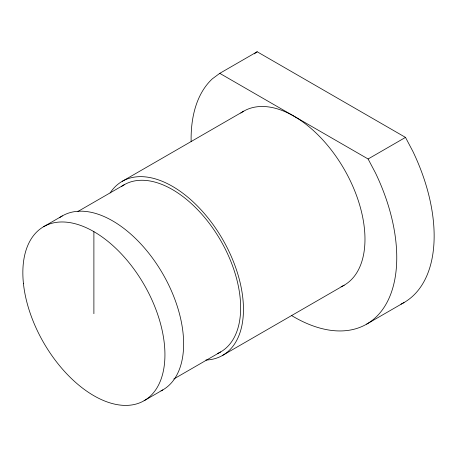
<?xml version="1.0" encoding="UTF-8"?>
<svg xmlns="http://www.w3.org/2000/svg" width="457" height="457" viewBox="0 0 457 457"><rect width="100%" height="100%" fill="white"/><g stroke="black" fill="none" stroke-linecap="round" stroke-linejoin="round"><path stroke-width="0.69" d="M401 304.156A145.417 83.957 60 0 0 412.899 151.427L405.496 137.397L257.154 51.755L219.766 73.343L212.356 78.821A145.417 83.957 60 0 0 191.135 141.55M254.309 53.863L257.154 51.755M43.661 226.683L62.352 215.887M122.179 181.349L243.701 111.188M77.907 211.488L124.161 184.782M219.766 73.343L368.102 158.985L405.496 137.397M173.791 378.996L220.668 351.93M144.126 400.703L162.823 389.907M222.65 355.369L344.167 285.208M366.64 324.133L404.034 302.545M368.102 158.985L375.511 173.014A145.417 83.957 60 0 1 385.634 304.859A145.417 83.957 60 0 1 291.595 315.553M93.891 231.659L93.891 313.691M59.456 217.766A100.471 58.005 60 0 1 162.224 272.858A100.471 58.005 60 0 1 161.001 390.884M121.379 186.587A96.501 55.714 60 0 1 220.668 240.502A96.501 55.714 60 0 1 217.709 353.444M110.131 192.94A100.471 58.005 60 0 1 222.919 239.828A100.471 58.005 60 0 1 205.907 360.042M240.799 113.068A100.471 58.005 60 0 1 344.167 169.193A100.471 58.005 60 0 1 341.093 286.779M23.456 283.734A100.471 58.005 60 0 0 137.14 403.742A100.471 58.005 60 0 0 121.082 253.601A100.471 58.005 60 0 0 23.456 283.734"/></g></svg>
